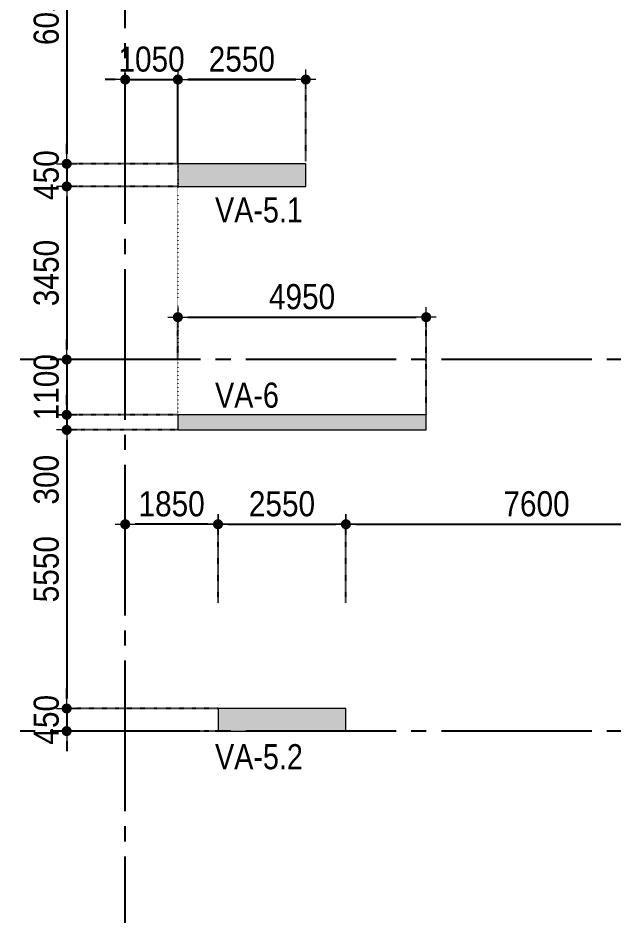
# Model space of a CAD drawing. Header units: millimetres. Extents: x -3973692 to -2843767, y 592734 to 838475.
# Drawn here: x -3750634 to -3738769, y 696566 to 714437 of the extents above; entities that cross this region are included whole.
import ezdxf
from ezdxf.enums import TextEntityAlignment as Align

# ---------------------------------------------------------------- set-up
doc = ezdxf.new("R2010")
doc.units = ezdxf.units.MM
doc.header["$MEASUREMENT"] = 0
doc.header["$PDMODE"] = 3
doc.header["$PDSIZE"] = -20
for name, pattern in [('CHG_XX_Luoi truc$0$MB_Luoi truc$0$Center101', [13, 10, -1, 1, -1]), ('DIVIDE2', [15.875, 6.35, -3.175, 0, -3.175, 0, -3.175]), ('DOT2', [0.125, 0, -0.125]), ('HIDDEN5', [2.8375, 1.25, -1.5875])]:
    doc.linetypes.add(name, pattern=pattern)
doc.layers.get('0').update_dxf_attribs({"lineweight": 9})
doc.layers.get('Defpoints').update_dxf_attribs({"color": 10, "lineweight": 0})
for name, color, linetype, lineweight in [("'S_General_Dim_1", 1, 'Continuous', 18), ("'S_General_Divide_3 Intermediate", 3, 'DIVIDE2', 40), ('CHG_XX_Cot_Ham 1$0$Ap0302_PC', 150, 'Continuous', 9), ('CHG_XX_Cot_Ham 1$0$Ap0302_PC @ 1', 150, 'Continuous', 9), ('CHG_XX_Cot_Ham 1$0$Ap0302_PC @ 150 VP1', 150, 'Continuous', 9), ('CHG_XX_Cot_Ham 1$0$Ap0302_PC @ 150 VP2', 150, 'Continuous', 9), ('CHG_XX_Cot_Ham 1$0$Ap0302_PC @ 150 VP3', 150, 'Continuous', 9), ('CHG_XX_Cot_Ham 1$0$Ap0302_PC @ 150 VP4', 150, 'Continuous', 9), ('CHG_XX_Cot_Ham 1$0$Ap0302_PC @ 150 VP5', 150, 'Continuous', 9), ('CHG_XX_Cot_Ham 1$0$Ap0302_PC @ 150 VP6', 150, 'Continuous', 9), ('CHG_XX_Cot_Ham 1$0$Ap0302_PC @ 150 VP7', 150, 'Continuous', 9), ('CHG_XX_Cot_Ham 1$0$Ap0302_PC @ 150 VP8', 150, 'Continuous', 9), ('CHG_XX_Cot_Ham 1$0$Ap0302_PC @ 150 VP9', 150, 'Continuous', 9), ('CHG_XX_Cot_Ham 1$0$Ap0302_PC @ 150 VPModel', 150, 'Continuous', 9), ('CHG_XX_Cot_Ham 1$0$Ap0311_H', 8, 'Continuous', 15), ('TEXT', 7, 'Continuous', 15)]:
    doc.layers.add(name, color=color, linetype=linetype, lineweight=lineweight)
for name, color, linetype in [('CHG_XX_Cot_Ham 1$0$mb_cot tang 1-3$0$Concrete Line', 6, 'Continuous'), ('CHG_XX_Luoi truc$0$Grid', 34, 'Continuous'), ('CHG_XX_Luoi truc$0$Grid Line', 251, 'CHG_XX_Luoi truc$0$MB_Luoi truc$0$Center101'), ('dim', 1, 'Continuous')]:
    doc.layers.add(name, color=color, linetype=linetype)
doc.styles.add('arial', font='arial.ttf', dxfattribs={"width": 0.85})
doc.styles.add('CHG_XX_Luoi truc$0$MB_Luoi truc$0$Grid A-F$0$VNI-HelveCB', font='')
doc.styles.add('TTP-HelCon', font='')
doc.styles.get('CHG_XX_Luoi truc$0$MB_Luoi truc$0$Grid A-F$0$VNI-HelveCB').set_extended_font_data('VNI-Helve-Condense', bold=True)
doc.styles.get('TTP-HelCon').set_extended_font_data('VNI-Helve-Condense')
doc.dimstyles.new('200', dxfattribs={"dimscale": 200, "dimtxt": 2.5, "dimasz": 1, "dimexe": 0, "dimexo": 0, "dimgap": 0.75, "dimtad": 1, "dimdec": 0, "dimrnd": 10, "dimzin": 9, "dimdsep": 46, "dimtxsty": 'arial', "dimblk1": 'DIMDOT', "dimblk2": 'DIMDOT', "dimsah": 1, "dimcen": 2, "dimdle": 3, "dimclre": 8, "dimclrt": 2, "dimadec": 0, "dimazin": 0, "dimtfac": 1, "dimtdec": 0, "dimtix": 1, "dimtmove": 2, "dimatfit": 3, "dimldrblk": 'DIMPIJL', "dimfxl": 1, "dimtvp": 1.8, "dimtolj": 1, "dimtzin": 0, "dimarcsym": 0})

# ---------------------------------------------------------------- blocks, each defined once
blk = doc.blocks.new('*U2842')
at = {"layer": 'CHG_XX_Luoi truc$0$Grid Line'}
blk.add_line((0, 0), (0, 608), dxfattribs=at)
at = {"layer": 'CHG_XX_Luoi truc$0$Grid', "lineweight": -2, "style": 'CHG_XX_Luoi truc$0$MB_Luoi truc$0$Grid A-F$0$VNI-HelveCB'}
for tag, p in [('GRIDSUB', (0, 617)), ('GRID', (0, -9))]:
    blk.add_attdef(tag, text='', height=5, dxfattribs=at).set_placement(p, align=Align.MIDDLE)
blk = doc.blocks.new('*U2843')
at = {"layer": 'CHG_XX_Luoi truc$0$Grid Line'}
blk.add_line((0, 0), (0, 438), dxfattribs=at)
at = {"layer": 'CHG_XX_Luoi truc$0$Grid', "lineweight": -2, "style": 'CHG_XX_Luoi truc$0$MB_Luoi truc$0$Grid A-F$0$VNI-HelveCB'}
for tag, p in [('GRIDSUB', (0, 447)), ('GRID', (0, -9))]:
    blk.add_attdef(tag, text='', height=5, dxfattribs=at).set_placement(p, align=Align.MIDDLE)
blk = doc.blocks.new('CHG_XX_Luoi truc')
at = {"layer": 'CHG_XX_Luoi truc$0$Grid', "xscale": 300, "yscale": 300, "zscale": 300}
blk.add_blockref('*U2842', (0, -12747), dxfattribs=at)
at = {"layer": 'CHG_XX_Luoi truc$0$Grid', "xscale": 300.0000000000013, "yscale": 300.0000000000013, "zscale": 300.0000000000013, "rotation": 90}
for p in [(110703, 97650), (110703, 90250)]:
    blk.add_blockref('*U2843', p, dxfattribs=at)
blk = doc.blocks.new('*U3241')
at = {"layer": 'CHG_XX_Cot_Ham 1$0$Ap0302_PC @ 1'}
h = blk.add_hatch(color=256, dxfattribs=at)
h.dxf.hatch_style = 1
h.paths.add_polyline_path([(450, 0), (0, 0), (0, -2550), (450, -2550)])
at = {"layer": 'CHG_XX_Cot_Ham 1$0$Ap0302_PC @ 150 VP1'}
h = blk.add_hatch(color=256, dxfattribs=at)
h.dxf.hatch_style = 1
h.paths.add_polyline_path([(450, 0), (0, 0), (0, -2550), (450, -2550)])
at = {"layer": 'CHG_XX_Cot_Ham 1$0$Ap0302_PC @ 150 VP2'}
h = blk.add_hatch(color=256, dxfattribs=at)
h.dxf.hatch_style = 1
h.paths.add_polyline_path([(450, 0), (0, 0), (0, -2550), (450, -2550)])
at = {"layer": 'CHG_XX_Cot_Ham 1$0$Ap0302_PC @ 150 VP3'}
h = blk.add_hatch(color=256, dxfattribs=at)
h.dxf.hatch_style = 1
h.paths.add_polyline_path([(450, 0), (0, 0), (0, -2550), (450, -2550)])
at = {"layer": 'CHG_XX_Cot_Ham 1$0$Ap0302_PC @ 150 VP4'}
h = blk.add_hatch(color=256, dxfattribs=at)
h.dxf.hatch_style = 1
h.paths.add_polyline_path([(450, 0), (0, 0), (0, -2550), (450, -2550)])
at = {"layer": 'CHG_XX_Cot_Ham 1$0$Ap0302_PC @ 150 VP5'}
h = blk.add_hatch(color=256, dxfattribs=at)
h.dxf.hatch_style = 1
h.paths.add_polyline_path([(450, 0), (0, 0), (0, -2550), (450, -2550)])
at = {"layer": 'CHG_XX_Cot_Ham 1$0$Ap0302_PC @ 150 VP6'}
h = blk.add_hatch(color=256, dxfattribs=at)
h.dxf.hatch_style = 1
h.paths.add_polyline_path([(450, 0), (0, 0), (0, -2550), (450, -2550)])
at = {"layer": 'CHG_XX_Cot_Ham 1$0$Ap0302_PC @ 150 VP7'}
h = blk.add_hatch(color=256, dxfattribs=at)
h.dxf.hatch_style = 1
h.paths.add_polyline_path([(450, 0), (0, 0), (0, -2550), (450, -2550)])
at = {"layer": 'CHG_XX_Cot_Ham 1$0$Ap0302_PC @ 150 VP8'}
h = blk.add_hatch(color=256, dxfattribs=at)
h.dxf.hatch_style = 1
h.paths.add_polyline_path([(450, 0), (0, 0), (0, -2550), (450, -2550)])
at = {"layer": 'CHG_XX_Cot_Ham 1$0$Ap0302_PC @ 150 VP9'}
h = blk.add_hatch(color=256, dxfattribs=at)
h.dxf.hatch_style = 1
h.paths.add_polyline_path([(450, 0), (0, 0), (0, -2550), (450, -2550)])
at = {"layer": 'CHG_XX_Cot_Ham 1$0$Ap0302_PC @ 150 VPModel'}
h = blk.add_hatch(color=256, dxfattribs=at)
h.dxf.hatch_style = 1
h.paths.add_polyline_path([(450, 0), (0, 0), (0, -2550), (450, -2550)])
blk = doc.blocks.new('CHG_XX_Cot_Ham 1$0$Block A_C450x2250')
at = {"layer": 'CHG_XX_Cot_Ham 1$0$Ap0302_PC'}
blk.add_lwpolyline([(450, -2550), (0, -2550), (0, 0), (450, 0)], close=True, dxfattribs=at)
blk.add_blockref('*U3241', (0, 0), dxfattribs=at)
blk = doc.blocks.new('CHG_XX_Cot_Ham 1$0$Block A_C4950x300')
at = {"layer": 'CHG_XX_Cot_Ham 1$0$Ap0302_PC', "true_color": 0xed1f24}
h = blk.add_hatch(color=240, dxfattribs=at)
h.dxf.hatch_style = 1
h.paths.add_polyline_path([(4950, -300), (4950, 0), (0, 0), (0, -300)])
at = {"layer": 'CHG_XX_Cot_Ham 1$0$Ap0302_PC'}
blk.add_lwpolyline([(4950, -300), (4950, 0), (0, 0), (0, -300)], close=True, dxfattribs=at)
blk = doc.blocks.new('CHG_XX_Cot_Ham 1')
at = {"layer": 'CHG_XX_Cot_Ham 1$0$Ap0311_H'}
h = blk.add_hatch(color=256, dxfattribs=at)
h.dxf.hatch_style = 1
h.paths.add_polyline_path([(99639.2, 163400), (-10900, 163400), (-10900, 85450), (-300, 85450), (-300, 84050), (32350, 84050), (32350, -9000), (103575.5, -9000), (106050, -6022), (106050, 158254.3)])
h.paths.add_polyline_path([(99533.7, 163100), (105750, 158110.4), (105750, 90450), (105650, 90450), (105650, 90450), (105750, 90450), (105750, 13850), (105750, 13825.9), (105750, -5913.6), (103434.7, -8700), (93600, -8700), (32650, -8700), (32650, 84350), (0, 84350), (0, 85750), (-10600, 85750), (-10600, 163100), (93600, 163100)], flags=16)
at = {"layer": 'CHG_XX_Cot_Ham 1$0$Ap0302_PC', "xscale": -1, "rotation": 90}
for p in [(1050, 101550), (1850, 90700)]:
    blk.add_blockref('CHG_XX_Cot_Ham 1$0$Block A_C450x2250', p, dxfattribs=at)
at = {"layer": 'CHG_XX_Cot_Ham 1$0$Ap0302_PC'}
blk.add_blockref('CHG_XX_Cot_Ham 1$0$Block A_C4950x300', (1050, 96550), dxfattribs=at)
at = {"layer": 'CHG_XX_Cot_Ham 1$0$mb_cot tang 1-3$0$Concrete Line'}
blk.add_blockref('CHG_XX_Luoi truc', (0, 0), dxfattribs=at)
blk = doc.blocks.new('a')
at = {"layer": 'TEXT', "color": 3, "style": 'TTP-HelCon'}
for s, p in [('VA-5.1', (1791, -51869)), ('VA-6', (1791, -55558)), ('VA-5.2', (1791, -62760))]:
    blk.add_text(s, height=500, dxfattribs=at).set_placement(p)
blk = doc.blocks.new('DIMDOT')
for p, q in [((0, -1), (0, 1)), ((1, 0), (-1, 0))]:
    blk.add_line(p, q)
at = {"const_width": 0.5}
blk.add_lwpolyline([(-0.25, 0, 1), (0.25, 0, 1)], format="xyb", close=True, dxfattribs=at)
blk = doc.blocks.new('*D1146')
at = {"layer": "'S_General_Dim_1", "color": 8, "linetype": 'HIDDEN5', "lineweight": -2, "transparency": 16777216}
for p, q in [((-3748495, 717581), (-3749662, 717581)), ((-3747445, 711531), (-3749662, 711531))]:
    blk.add_line(p, q, dxfattribs=at)
at = {"layer": "'S_General_Dim_1", "color": 0, "lineweight": -2, "transparency": 16777216}
blk.add_line((-3749662, 717381), (-3749662, 711731), dxfattribs=at)
at = {"layer": 'Defpoints', "color": 0, "transparency": 16777216}
for p in [(-3748495, 717581), (-3749662, 711531), (-3747445, 711531)]:
    blk.add_point(p, dxfattribs=at)
at = {"layer": "'S_General_Dim_1", "color": 0, "lineweight": -2, "transparency": 16777216, "xscale": 200, "yscale": 200, "zscale": 200}
for p, rotation in [((-3749662, 717581), 90), ((-3749662, 711531), 270)]:
    blk.add_blockref('DIMDOT', p, dxfattribs=dict(at, rotation=rotation))
at = {"layer": "'S_General_Dim_1", "color": 2, "transparency": 16777216, "insert": (-3750067, 714556), "char_height": 500, "attachment_point": 5, "rotation": 90, "style": 'arial'}
blk.add_mtext('\\A1;6050', dxfattribs=at)
blk = doc.blocks.new('DIMPIJL')
at = {"linetype": 'ByBlock'}
blk.add_solid([(-2.5, 0.417), (-2.5, -0.417), (0, 0)], dxfattribs=at)
blk = doc.blocks.new('*D1147')
at = {"layer": "'S_General_Dim_1", "color": 0, "lineweight": -2, "transparency": 16777216}
for p, q in [((-3749662, 711731), (-3749662, 711931)), ((-3749662, 711531), (-3749662, 711081)), ((-3749662, 710881), (-3749662, 710681))]:
    blk.add_line(p, q, dxfattribs=at)
at = {"layer": "'S_General_Dim_1", "color": 8, "linetype": 'HIDDEN5', "lineweight": -2, "transparency": 16777216}
for p, q in [((-3747445, 711531), (-3749662, 711531)), ((-3747445, 711081), (-3749662, 711081))]:
    blk.add_line(p, q, dxfattribs=at)
at = {"layer": 'Defpoints', "color": 0, "transparency": 16777216}
for p in [(-3747445, 711531), (-3749662, 711081), (-3747445, 711081)]:
    blk.add_point(p, dxfattribs=at)
at = {"layer": "'S_General_Dim_1", "color": 0, "lineweight": -2, "transparency": 16777216, "xscale": 200, "yscale": 200, "zscale": 200}
for p, rotation in [((-3749662, 711531), 270), ((-3749662, 711081), 90)]:
    blk.add_blockref('DIMDOT', p, dxfattribs=dict(at, rotation=rotation))
at = {"layer": "'S_General_Dim_1", "color": 2, "transparency": 16777216, "insert": (-3750067, 711306), "char_height": 500, "attachment_point": 5, "rotation": 90, "style": 'arial'}
blk.add_mtext('\\A1;450', dxfattribs=at)
blk = doc.blocks.new('*D1148')
at = {"layer": "'S_General_Dim_1", "color": 8, "linetype": 'HIDDEN5', "lineweight": -2, "transparency": 16777216}
for p, q in [((-3747445, 711081), (-3749662, 711081)), ((-3747445, 707631), (-3749662, 707631))]:
    blk.add_line(p, q, dxfattribs=at)
at = {"layer": "'S_General_Dim_1", "color": 0, "lineweight": -2, "transparency": 16777216}
blk.add_line((-3749662, 710881), (-3749662, 707831), dxfattribs=at)
at = {"layer": 'Defpoints', "color": 0, "transparency": 16777216}
for p in [(-3747445, 711081), (-3749662, 707631), (-3747445, 707631)]:
    blk.add_point(p, dxfattribs=at)
at = {"layer": "'S_General_Dim_1", "color": 0, "lineweight": -2, "transparency": 16777216, "xscale": 200, "yscale": 200, "zscale": 200}
for p, rotation in [((-3749662, 711081), 90), ((-3749662, 707631), 270)]:
    blk.add_blockref('DIMDOT', p, dxfattribs=dict(at, rotation=rotation))
at = {"layer": "'S_General_Dim_1", "color": 2, "transparency": 16777216, "insert": (-3750068, 709356), "char_height": 500, "attachment_point": 5, "rotation": 90, "style": 'arial'}
blk.add_mtext('\\A1;3450', dxfattribs=at)
blk = doc.blocks.new('*D1149')
at = {"layer": "'S_General_Dim_1", "color": 0, "lineweight": -2, "transparency": 16777216}
for p, q in [((-3749662, 707831), (-3749662, 708031)), ((-3749662, 707631), (-3749662, 706531)), ((-3749662, 706331), (-3749662, 706131))]:
    blk.add_line(p, q, dxfattribs=at)
at = {"layer": "'S_General_Dim_1", "color": 8, "linetype": 'HIDDEN5', "lineweight": -2, "transparency": 16777216}
for p, q in [((-3747445, 707631), (-3749662, 707631)), ((-3747445, 706531), (-3749662, 706531))]:
    blk.add_line(p, q, dxfattribs=at)
at = {"layer": 'Defpoints', "color": 0, "transparency": 16777216}
for p in [(-3747445, 707631), (-3749662, 706531), (-3747445, 706531)]:
    blk.add_point(p, dxfattribs=at)
at = {"layer": "'S_General_Dim_1", "color": 0, "lineweight": -2, "transparency": 16777216, "xscale": 200, "yscale": 200, "zscale": 200}
for p, rotation in [((-3749662, 707631), 270), ((-3749662, 706531), 90)]:
    blk.add_blockref('DIMDOT', p, dxfattribs=dict(at, rotation=rotation))
at = {"layer": "'S_General_Dim_1", "color": 2, "transparency": 16777216, "insert": (-3750067, 707081), "char_height": 500, "attachment_point": 5, "rotation": 90, "style": 'arial'}
blk.add_mtext('\\A1;1100', dxfattribs=at)
blk = doc.blocks.new('*D1150')
at = {"layer": "'S_General_Dim_1", "color": 0, "lineweight": -2, "transparency": 16777216}
for p, q in [((-3749662, 706731), (-3749662, 706931)), ((-3749662, 706531), (-3749662, 706231)), ((-3749662, 706031), (-3749662, 705831))]:
    blk.add_line(p, q, dxfattribs=at)
at = {"layer": "'S_General_Dim_1", "color": 8, "linetype": 'HIDDEN5', "lineweight": -2, "transparency": 16777216}
for p, q in [((-3747445, 706531), (-3749662, 706531)), ((-3747442, 706231), (-3749662, 706231))]:
    blk.add_line(p, q, dxfattribs=at)
at = {"layer": 'Defpoints', "color": 0, "transparency": 16777216}
for p in [(-3747445, 706531), (-3749662, 706231), (-3747442, 706231)]:
    blk.add_point(p, dxfattribs=at)
at = {"layer": "'S_General_Dim_1", "color": 0, "lineweight": -2, "transparency": 16777216, "xscale": 200, "yscale": 200, "zscale": 200}
for p, rotation in [((-3749662, 706531), 270), ((-3749662, 706231), 90)]:
    blk.add_blockref('DIMDOT', p, dxfattribs=dict(at, rotation=rotation))
at = {"layer": "'S_General_Dim_1", "color": 2, "transparency": 16777216, "insert": (-3750068, 705238), "char_height": 500, "attachment_point": 5, "rotation": 90, "style": 'arial'}
blk.add_mtext('\\A1;300', dxfattribs=at)
blk = doc.blocks.new('*D1165')
at = {"layer": "'S_General_Dim_1", "color": 8, "linetype": 'HIDDEN5', "lineweight": -2, "transparency": 16777216}
for p, q in [((-3747442, 706231), (-3749662, 706231)), ((-3746645, 700681), (-3749662, 700681))]:
    blk.add_line(p, q, dxfattribs=at)
at = {"layer": "'S_General_Dim_1", "color": 0, "lineweight": -2, "transparency": 16777216}
blk.add_line((-3749662, 706031), (-3749662, 700881), dxfattribs=at)
at = {"layer": 'Defpoints', "color": 0, "transparency": 16777216}
for p in [(-3747442, 706231), (-3749662, 700681), (-3746645, 700681)]:
    blk.add_point(p, dxfattribs=at)
at = {"layer": "'S_General_Dim_1", "color": 0, "lineweight": -2, "transparency": 16777216, "xscale": 200, "yscale": 200, "zscale": 200}
for p, rotation in [((-3749662, 706231), 90), ((-3749662, 700681), 270)]:
    blk.add_blockref('DIMDOT', p, dxfattribs=dict(at, rotation=rotation))
at = {"layer": "'S_General_Dim_1", "color": 2, "transparency": 16777216, "insert": (-3750067, 703456), "char_height": 500, "attachment_point": 5, "rotation": 90, "style": 'arial'}
blk.add_mtext('\\A1;5550', dxfattribs=at)
blk = doc.blocks.new('*D1166')
at = {"layer": "'S_General_Dim_1", "color": 0, "lineweight": -2, "transparency": 16777216}
for p, q in [((-3749662, 700881), (-3749662, 701081)), ((-3749662, 700681), (-3749662, 700231)), ((-3749662, 700031), (-3749662, 699831))]:
    blk.add_line(p, q, dxfattribs=at)
at = {"layer": "'S_General_Dim_1", "color": 8, "linetype": 'HIDDEN5', "lineweight": -2, "transparency": 16777216}
for p, q in [((-3746645, 700681), (-3749662, 700681)), ((-3746645, 700231), (-3749662, 700231))]:
    blk.add_line(p, q, dxfattribs=at)
at = {"layer": 'Defpoints', "color": 0, "transparency": 16777216}
for p in [(-3746645, 700681), (-3749662, 700231), (-3746645, 700231)]:
    blk.add_point(p, dxfattribs=at)
at = {"layer": "'S_General_Dim_1", "color": 0, "lineweight": -2, "transparency": 16777216, "xscale": 200, "yscale": 200, "zscale": 200}
for p, rotation in [((-3749662, 700681), 270), ((-3749662, 700231), 90)]:
    blk.add_blockref('DIMDOT', p, dxfattribs=dict(at, rotation=rotation))
at = {"layer": "'S_General_Dim_1", "color": 2, "transparency": 16777216, "insert": (-3750067, 700456), "char_height": 500, "attachment_point": 5, "rotation": 90, "style": 'arial'}
blk.add_mtext('\\A1;450', dxfattribs=at)
blk = doc.blocks.new('*D1167')
at = {"layer": "'S_General_Dim_1", "color": 8, "linetype": 'HIDDEN5', "lineweight": -2, "transparency": 16777216}
for p, q in [((-3746645, 702781), (-3746645, 704351)), ((-3744095, 702781), (-3744095, 704351))]:
    blk.add_line(p, q, dxfattribs=at)
at = {"layer": "'S_General_Dim_1", "color": 0, "lineweight": -2, "transparency": 16777216}
blk.add_line((-3746445, 704351), (-3744295, 704351), dxfattribs=at)
at = {"layer": 'Defpoints', "color": 0, "transparency": 16777216}
for p in [(-3744095, 704351), (-3746645, 702781), (-3744095, 702781)]:
    blk.add_point(p, dxfattribs=at)
at = {"layer": "'S_General_Dim_1", "color": 0, "lineweight": -2, "transparency": 16777216, "xscale": 200, "yscale": 200, "zscale": 200, "rotation": 180}
blk.add_blockref('DIMDOT', (-3746645, 704351), dxfattribs=at)
at = {"layer": "'S_General_Dim_1", "color": 0, "lineweight": -2, "transparency": 16777216, "xscale": 200, "yscale": 200, "zscale": 200}
blk.add_blockref('DIMDOT', (-3744095, 704351), dxfattribs=at)
at = {"layer": "'S_General_Dim_1", "color": 2, "transparency": 16777216, "insert": (-3745370, 704756), "char_height": 500, "attachment_point": 5, "style": 'arial'}
blk.add_mtext('\\A1;2550', dxfattribs=at)
blk = doc.blocks.new('*D1168')
at = {"layer": "'S_General_Dim_1", "color": 8, "linetype": 'HIDDEN5', "lineweight": -2, "transparency": 16777216}
for p, q in [((-3748495, 702781), (-3748495, 704351)), ((-3746645, 702781), (-3746645, 704351))]:
    blk.add_line(p, q, dxfattribs=at)
at = {"layer": "'S_General_Dim_1", "color": 0, "lineweight": -2, "transparency": 16777216}
blk.add_line((-3746845, 704351), (-3748295, 704351), dxfattribs=at)
at = {"layer": 'Defpoints', "color": 0, "transparency": 16777216}
for p in [(-3748495, 704351), (-3748495, 702781), (-3746645, 702781)]:
    blk.add_point(p, dxfattribs=at)
at = {"layer": "'S_General_Dim_1", "color": 0, "lineweight": -2, "transparency": 16777216, "xscale": 200, "yscale": 200, "zscale": 200, "rotation": 180}
blk.add_blockref('DIMDOT', (-3748495, 704351), dxfattribs=at)
at = {"layer": "'S_General_Dim_1", "color": 0, "lineweight": -2, "transparency": 16777216, "xscale": 200, "yscale": 200, "zscale": 200}
blk.add_blockref('DIMDOT', (-3746645, 704351), dxfattribs=at)
at = {"layer": "'S_General_Dim_1", "color": 2, "transparency": 16777216, "insert": (-3747570, 704756), "char_height": 500, "attachment_point": 5, "style": 'arial'}
blk.add_mtext('\\A1;1850', dxfattribs=at)
blk = doc.blocks.new('*D1155')
at = {"layer": "'S_General_Dim_1", "color": 0, "lineweight": -2, "transparency": 16777216}
for p, q in [((-3748695, 713209), (-3748895, 713209)), ((-3748495, 713209), (-3747445, 713209)), ((-3747245, 713209), (-3747045, 713209))]:
    blk.add_line(p, q, dxfattribs=at)
at = {"layer": "'S_General_Dim_1", "color": 8, "linetype": 'HIDDEN5', "lineweight": -2, "transparency": 16777216}
for p, q in [((-3748495, 711840), (-3748495, 713209)), ((-3747445, 711531), (-3747445, 713209))]:
    blk.add_line(p, q, dxfattribs=at)
at = {"layer": 'Defpoints', "color": 0, "transparency": 16777216}
for p in [(-3747445, 713209), (-3748495, 711840), (-3747445, 711531)]:
    blk.add_point(p, dxfattribs=at)
at = {"layer": "'S_General_Dim_1", "color": 0, "lineweight": -2, "transparency": 16777216, "xscale": 200, "yscale": 200, "zscale": 200}
blk.add_blockref('DIMDOT', (-3748495, 713209), dxfattribs=at)
at = {"layer": "'S_General_Dim_1", "color": 0, "lineweight": -2, "transparency": 16777216, "xscale": 200, "yscale": 200, "zscale": 200, "rotation": 180}
blk.add_blockref('DIMDOT', (-3747445, 713209), dxfattribs=at)
at = {"layer": "'S_General_Dim_1", "color": 2, "transparency": 16777216, "insert": (-3747970, 713614), "char_height": 500, "attachment_point": 5, "style": 'arial'}
blk.add_mtext('\\A1;1050', dxfattribs=at)
blk = doc.blocks.new('*D1156')
at = {"layer": "'S_General_Dim_1", "color": 8, "linetype": 'HIDDEN5', "lineweight": -2, "transparency": 16777216}
for p, q in [((-3747445, 711531), (-3747445, 713209)), ((-3744895, 711581), (-3744895, 713209))]:
    blk.add_line(p, q, dxfattribs=at)
at = {"layer": "'S_General_Dim_1", "color": 0, "lineweight": -2, "transparency": 16777216}
blk.add_line((-3747245, 713209), (-3745095, 713209), dxfattribs=at)
at = {"layer": 'Defpoints', "color": 0, "transparency": 16777216}
for p in [(-3744895, 713209), (-3747445, 711531), (-3744895, 711581)]:
    blk.add_point(p, dxfattribs=at)
at = {"layer": "'S_General_Dim_1", "color": 0, "lineweight": -2, "transparency": 16777216, "xscale": 200, "yscale": 200, "zscale": 200, "rotation": 180}
blk.add_blockref('DIMDOT', (-3747445, 713209), dxfattribs=at)
at = {"layer": "'S_General_Dim_1", "color": 0, "lineweight": -2, "transparency": 16777216, "xscale": 200, "yscale": 200, "zscale": 200}
blk.add_blockref('DIMDOT', (-3744895, 713209), dxfattribs=at)
at = {"layer": "'S_General_Dim_1", "color": 2, "transparency": 16777216, "insert": (-3746170, 713614), "char_height": 500, "attachment_point": 5, "style": 'arial'}
blk.add_mtext('\\A1;2550', dxfattribs=at)
blk = doc.blocks.new('*D1157')
at = {"layer": "'S_General_Dim_1", "color": 8, "linetype": 'HIDDEN5', "lineweight": -2, "transparency": 16777216}
for p, q in [((-3747445, 711581), (-3747445, 713209)), ((-3744895, 711581), (-3744895, 713209))]:
    blk.add_line(p, q, dxfattribs=at)
at = {"layer": "'S_General_Dim_1", "color": 0, "lineweight": -2, "transparency": 16777216}
blk.add_line((-3745095, 713209), (-3747245, 713209), dxfattribs=at)
at = {"layer": 'Defpoints', "color": 0, "transparency": 16777216}
for p in [(-3747445, 713209), (-3747445, 711581), (-3744895, 711581)]:
    blk.add_point(p, dxfattribs=at)
at = {"layer": "'S_General_Dim_1", "color": 0, "lineweight": -2, "transparency": 16777216, "xscale": 200, "yscale": 200, "zscale": 200, "rotation": 180}
blk.add_blockref('DIMDOT', (-3747445, 713209), dxfattribs=at)
at = {"layer": "'S_General_Dim_1", "color": 0, "lineweight": -2, "transparency": 16777216, "xscale": 200, "yscale": 200, "zscale": 200}
blk.add_blockref('DIMDOT', (-3744895, 713209), dxfattribs=at)
at = {"layer": "'S_General_Dim_1", "color": 2, "transparency": 16777216, "insert": (-3746170, 713614), "char_height": 500, "attachment_point": 5, "style": 'arial'}
blk.add_mtext('\\A1;2550', dxfattribs=at)
blk = doc.blocks.new('*D1158')
at = {"layer": "'S_General_Dim_1", "color": 8, "linetype": 'HIDDEN5', "lineweight": -2, "transparency": 16777216}
for p, q in [((-3747445, 707631), (-3747445, 708476)), ((-3742495, 706531), (-3742495, 708476))]:
    blk.add_line(p, q, dxfattribs=at)
at = {"layer": "'S_General_Dim_1", "color": 0, "lineweight": -2, "transparency": 16777216}
blk.add_line((-3747245, 708476), (-3742695, 708476), dxfattribs=at)
at = {"layer": 'Defpoints', "color": 0, "transparency": 16777216}
for p in [(-3742495, 708476), (-3747445, 707631), (-3742495, 706531)]:
    blk.add_point(p, dxfattribs=at)
at = {"layer": "'S_General_Dim_1", "color": 0, "lineweight": -2, "transparency": 16777216, "xscale": 200, "yscale": 200, "zscale": 200, "rotation": 180}
blk.add_blockref('DIMDOT', (-3747445, 708476), dxfattribs=at)
at = {"layer": "'S_General_Dim_1", "color": 0, "lineweight": -2, "transparency": 16777216, "xscale": 200, "yscale": 200, "zscale": 200}
blk.add_blockref('DIMDOT', (-3742495, 708476), dxfattribs=at)
at = {"layer": "'S_General_Dim_1", "color": 2, "transparency": 16777216, "insert": (-3744970, 708882), "char_height": 500, "attachment_point": 5, "style": 'arial'}
blk.add_mtext('\\A1;4950', dxfattribs=at)
blk = doc.blocks.new('*D1160')
at = {"layer": "'S_General_Dim_1", "color": 8, "linetype": 'HIDDEN5', "lineweight": -2, "transparency": 16777216}
for p, q in [((-3744095, 702781), (-3744095, 704351)), ((-3736495, 702781), (-3736495, 704351))]:
    blk.add_line(p, q, dxfattribs=at)
at = {"layer": "'S_General_Dim_1", "color": 0, "lineweight": -2, "transparency": 16777216}
blk.add_line((-3743895, 704351), (-3736695, 704351), dxfattribs=at)
at = {"layer": 'Defpoints', "color": 0, "transparency": 16777216}
for p in [(-3736495, 704351), (-3744095, 702781), (-3736495, 702781)]:
    blk.add_point(p, dxfattribs=at)
at = {"layer": "'S_General_Dim_1", "color": 0, "lineweight": -2, "transparency": 16777216, "xscale": 200, "yscale": 200, "zscale": 200, "rotation": 180}
blk.add_blockref('DIMDOT', (-3744095, 704351), dxfattribs=at)
at = {"layer": "'S_General_Dim_1", "color": 0, "lineweight": -2, "transparency": 16777216, "xscale": 200, "yscale": 200, "zscale": 200}
blk.add_blockref('DIMDOT', (-3736495, 704351), dxfattribs=at)
at = {"layer": "'S_General_Dim_1", "color": 2, "transparency": 16777216, "insert": (-3740295, 704756), "char_height": 500, "attachment_point": 5, "style": 'arial'}
blk.add_mtext('\\A1;7600', dxfattribs=at)

msp = doc.modelspace()

# ---------------------------------------------------------------- linework, layer by layer
at = {"layer": 'dim', "linetype": 'DOT2', "ltscale": 10}
msp.add_line((-3747445.2, 711531), (-3747445.2, 706531), dxfattribs=at)

# ---------------------------------------------------------------- block references
at = {"layer": "'S_General_Divide_3 Intermediate"}
msp.add_blockref('CHG_XX_Cot_Ham 1', (-3748495.2, 609981), dxfattribs=at)
at = {"layer": 'TEXT'}
msp.add_blockref('a', (-3748495.2, 762231), dxfattribs=at)

# ---------------------------------------------------------------- dimensions: what is measured, and where the dimension line sits
at = {"layer": "'S_General_Dim_1"}
for base, p1, p2, picture, middle in [((-3749662.1, 711531), (-3748495.2, 717581), (-3747445.2, 711531), '*D1146', (-3750067.3, 714556)), ((-3749662.1, 711081), (-3747445.2, 711531), (-3747445.2, 711081), '*D1147', (-3750067.3, 711306)), ((-3749662.1, 707631), (-3747445.2, 711081), (-3747445.2, 707631), '*D1148', (-3750067.5, 709356)), ((-3749662.1, 706531), (-3747445.2, 707631), (-3747445.2, 706531), '*D1149', (-3750067.3, 707081)), ((-3749662.1, 700681), (-3747442.3, 706231), (-3746645.2, 700681), '*D1165', (-3750067.3, 703456)), ((-3749662.1, 700231), (-3746645.2, 700681), (-3746645.2, 700231), '*D1166', (-3750067.3, 700456))]:
    dim = msp.add_linear_dim(base=base, p1=p1, p2=p2, angle=90, dimstyle='200', dxfattribs=at)
    dim.commit()
    dim.dimension.update_dxf_attribs({"geometry": picture, "text_midpoint": middle})
for base, p1, p2, picture, middle in [((-3747445.2, 713208.9), (-3748495.2, 711840.2), (-3747445.2, 711531), '*D1155', (-3747970.2, 713614.2)), ((-3744895.2, 713208.9), (-3747445.2, 711531), (-3744895.2, 711581), '*D1156', (-3746170.2, 713614.2)), ((-3747445.2, 713208.9), (-3744895.2, 711581), (-3747445.2, 711581), '*D1157', (-3746170.2, 713614.2)), ((-3742495.2, 708476.3), (-3747445.2, 707631), (-3742495.2, 706531), '*D1158', (-3744970.2, 708881.6)), ((-3748495.2, 704351.1), (-3746645.2, 702781), (-3748495.2, 702781), '*D1168', (-3747570.2, 704756.4)), ((-3744095.2, 704351.1), (-3746645.2, 702781), (-3744095.2, 702781), '*D1167', (-3745370.2, 704756.4)), ((-3736495.2, 704351.1), (-3744095.2, 702781), (-3736495.2, 702781), '*D1160', (-3740295.2, 704756.4))]:
    dim = msp.add_linear_dim(base=base, p1=p1, p2=p2, dimstyle='200', dxfattribs=at)
    dim.commit()
    dim.dimension.update_dxf_attribs({"geometry": picture, "text_midpoint": middle})
dim = msp.add_linear_dim(base=(-3749662.1, 706231), p1=(-3747445.2, 706531), p2=(-3747442.3, 706231), angle=90, dimstyle='200', dxfattribs=at)
dim.commit()
dim.dimension.update_dxf_attribs({"geometry": '*D1150', "text_midpoint": (-3750067.5, 705237.7), "dimtype": 160})

doc.saveas('drawing.dxf')
